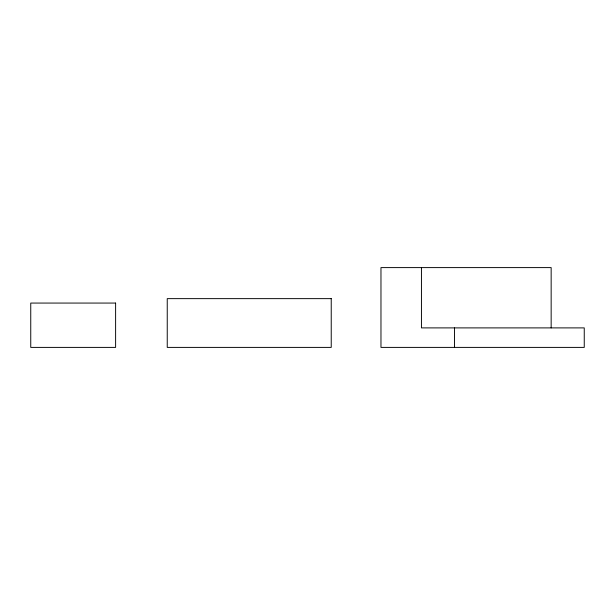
<?xml version="1.0" encoding="UTF-8"?>
<svg xmlns="http://www.w3.org/2000/svg" width="615" height="615" viewBox="0 0 615 615"><rect width="100%" height="100%" fill="white"/><g stroke="black" fill="none" stroke-linecap="round" stroke-linejoin="round"><path stroke-width="0.92" d="M551.155 327.895L551.155 267.602L380.969 267.602L380.969 347.398L584.25 347.398L584.25 327.895L421.444 327.895L421.444 267.602M454.531 327.895L454.531 347.398M331.231 298.636L167.242 298.636L167.242 347.398L331.231 347.398L331.231 298.636M115.612 303.064L30.75 303.064L30.75 347.398L115.612 347.398L115.612 303.064"/></g></svg>
